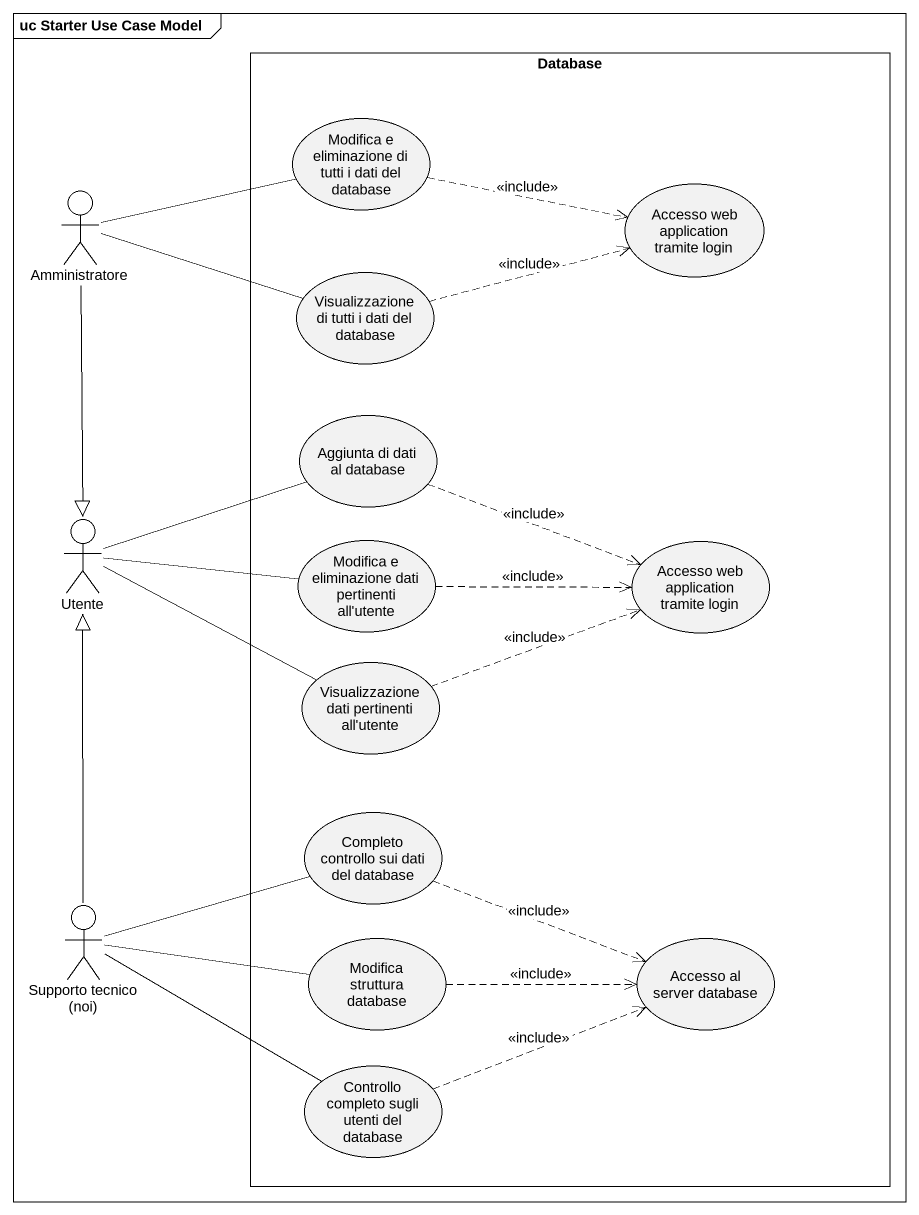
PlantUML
@startuml
mainframe uc Starter Use Case Model
rectangle "Database" as Database_ {
  usecase "Modifica e eliminazione di tutti i dati del database" as Modifica_e_eliminazione_di
  usecase "Accesso web application tramite login" as Accesso_web_application
  usecase "Visualizzazione di tutti i dati del database" as Visualizzazione_di_tutti_i
  usecase "Aggiunta di dati al database" as Aggiunta_di_dati_al_database
  usecase "Modifica e eliminazione dati pertinenti all'utente" as Modifica_e_eliminazione
  usecase "Accesso web application tramite login" as Accesso_web_application_2
  usecase "Visualizzazione dati pertinenti all'utente" as Visualizzazione_dati
  usecase "Completo controllo sui dati del database" as Completo_controllo_sui_dati
  usecase "Modifica struttura database" as Modifica_struttura_database
  usecase "Accesso al server database" as Accesso_al_server_database
  usecase "Controllo completo sugli utenti del database" as Controllo_completo_sugli
}
actor Amministratore
actor Utente
actor "Supporto tecnico (noi)" as Supporto_tecnico_noi
Modifica_e_eliminazione_di .right.> Accesso_web_application : <<include>>
Amministratore -right- Modifica_e_eliminazione_di
Amministratore -right- Visualizzazione_di_tutti_i
Amministratore --|> Utente
Visualizzazione_di_tutti_i .right.> Accesso_web_application : <<include>>
Aggiunta_di_dati_al_database .right.> Accesso_web_application_2 : <<include>>
Utente -right- Aggiunta_di_dati_al_database
Utente -right- Modifica_e_eliminazione
Utente -right- Visualizzazione_dati
Modifica_e_eliminazione .right.> Accesso_web_application_2 : <<include>>
Visualizzazione_dati .right.> Accesso_web_application_2 : <<include>>
Completo_controllo_sui_dati .right.> Accesso_al_server_database : <<include>>
Supporto_tecnico_noi -up-|> Utente
Supporto_tecnico_noi -right- Completo_controllo_sui_dati
Supporto_tecnico_noi -right- Modifica_struttura_database
Supporto_tecnico_noi -right- Controllo_completo_sugli
Modifica_struttura_database .right.> Accesso_al_server_database : <<include>>
Controllo_completo_sugli .right.> Accesso_al_server_database : <<include>>
@enduml
